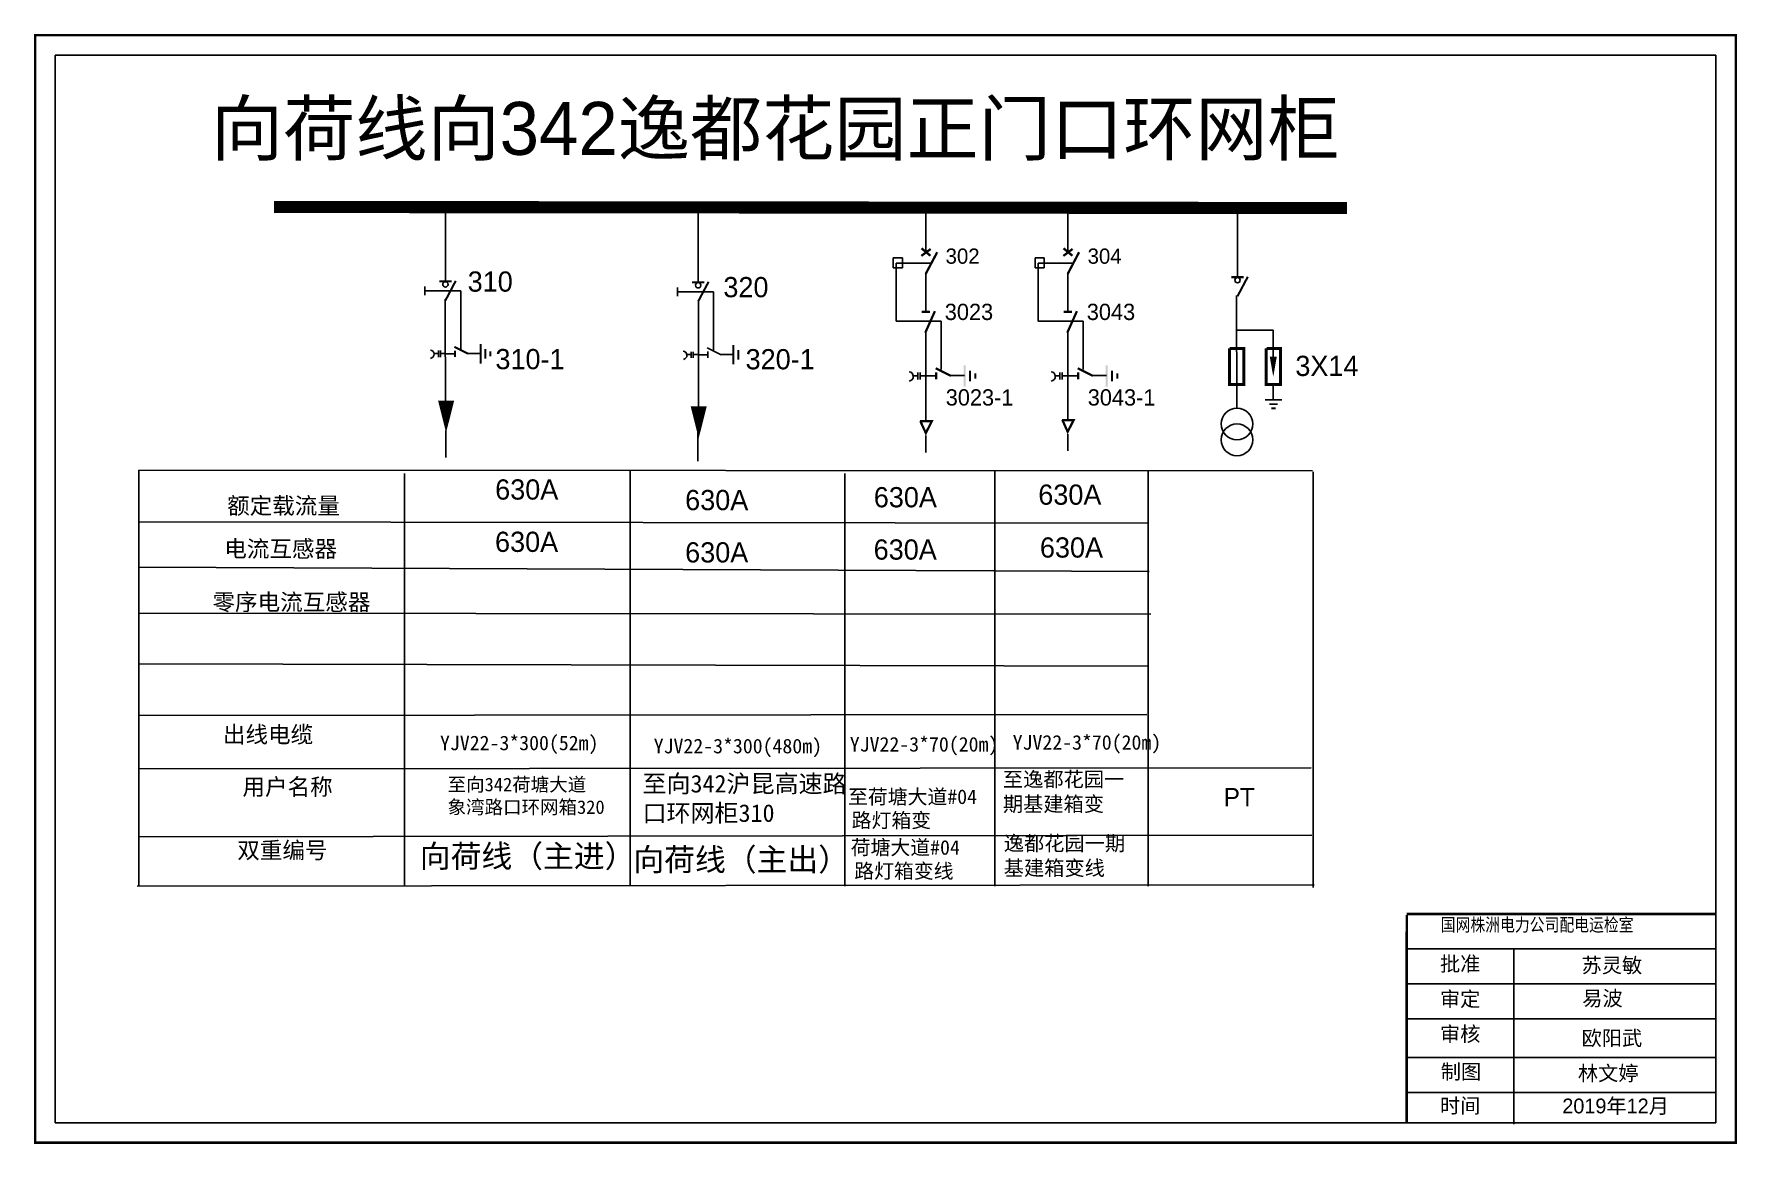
# Model space of a CAD drawing. Extents: x 6 to 548, y -578 to -125.
# Drawn here: x 8.9 to 134.6, y -396.4 to -314.5 of the extents above; entities that cross this region are included whole.
import ezdxf

# ---------------------------------------------------------------- set-up
doc = ezdxf.new("R2010")
doc.units = 0
doc.header["$LTSCALE"] = 0.774411
doc.linetypes.add('ACAD_ISO02W100', pattern=[15, 12, -3])
doc.linetypes.add('CENTER', pattern=[50.8, 31.75, -6.35, 6.35, -6.35])
doc.layers.get('0').update_dxf_attribs({"linetype": 'CONTINUOUS'})
doc.layers.get('DEFPOINTS').update_dxf_attribs({"linetype": 'CONTINUOUS'})
doc.layers.add('Layer2', color=1, linetype='CONTINUOUS')
doc.styles.add('hztxt_txtstyle_0.00_0_0', font='', dxfattribs={"bigfont": 'hztxt.shx'})
doc.styles.add('hztxt_txtstyle_1.07_0_0', font='', dxfattribs={"height": 1.074099})
doc.styles.add('hztxt_txtstyle_1.09_0_0', font='', dxfattribs={"height": 1.0944, "bigfont": 'hztxt.shx'})
doc.styles.add('hztxt_txtstyle_1.13_0_0', font='', dxfattribs={"height": 1.125, "bigfont": 'hztxt.shx'})
doc.styles.add('hztxt_txtstyle_1.20_0_0', font='', dxfattribs={"height": 1.2, "bigfont": 'hztxt.shx'})
doc.styles.add('hztxt_txtstyle_1.34_0_0', font='', dxfattribs={"height": 1.342623, "bigfont": 'hztxt.shx'})
doc.styles.add('hztxt_txtstyle_1.49_0_0', font='', dxfattribs={"height": 1.491804, "bigfont": 'hztxt.shx'})
doc.styles.add('hztxt_txtstyle_11.61_0_0', font='', dxfattribs={"height": 11.608568, "bigfont": 'hztxt.shx'})
doc.styles.add('hztxt_txtstyle_2.70_0_0', font='simkai.ttf', dxfattribs={"height": 2.7})
doc.styles.add('hztxt_txtstyle_3.97_0_0', font='', dxfattribs={"height": 3.973669, "bigfont": 'hztxt.shx'})
doc.styles.add('hztxt_txtstyle_4.23_0_0', font='', dxfattribs={"height": 4.232751, "bigfont": 'hztxt.shx'})
doc.styles.add('SimSun_txtstyle_1.00_0_0', font='', dxfattribs={"height": 1})
doc.styles.get('hztxt_txtstyle_0.00_0_0').set_extended_font_data('hztxt')
doc.styles.get('hztxt_txtstyle_1.07_0_0').set_extended_font_data('SimSun')
doc.styles.get('hztxt_txtstyle_1.09_0_0').set_extended_font_data('hztxt')
doc.styles.get('hztxt_txtstyle_1.13_0_0').set_extended_font_data('hztxt')
doc.styles.get('hztxt_txtstyle_1.20_0_0').set_extended_font_data('hztxt')
doc.styles.get('hztxt_txtstyle_1.34_0_0').set_extended_font_data('hztxt')
doc.styles.get('hztxt_txtstyle_1.49_0_0').set_extended_font_data('hztxt')
doc.styles.get('hztxt_txtstyle_11.61_0_0').set_extended_font_data('hztxt')
doc.styles.get('hztxt_txtstyle_3.97_0_0').set_extended_font_data('hztxt')
doc.styles.get('hztxt_txtstyle_4.23_0_0').set_extended_font_data('hztxt')
doc.styles.get('SimSun_txtstyle_1.00_0_0').set_extended_font_data('SimSun')

# ---------------------------------------------------------------- blocks, each defined once
blk = doc.blocks.new('JD')
for points in [[(-2, 0.2), (-2, -0.2), (2, 0.2), (2, -0.2)], [(1, -1.2), (1, -0.8), (-1, -1.2), (-1, -0.8)], [(-0.5, -1.8), (-0.5, -2.2), (0.5, -1.8), (0.5, -2.2)]]:
    blk.add_trace(points)

msp = doc.modelspace()

# ---------------------------------------------------------------- linework, layer by layer
at = {"layer": 'DEFPOINTS', "color": 0}
for p, q in [((39.28, -327.65), (39.28, -332.76)), ((57.93, -327.72), (57.93, -332.83)), ((74.72, -327.8), (74.72, -330.65)), ((85.2, -327.8), (85.2, -330.65)), ((97.73, -327.34), (97.73, -332.45)), ((72.32, -331.04), (72.32, -331.79)), ((72.32, -331.04), (73, -331.04)), ((73, -331.04), (73, -331.79)), ((82.8, -331.04), (83.47, -331.04)), ((82.8, -331.04), (82.8, -331.79)), ((83.47, -331.04), (83.47, -331.79)), ((72.32, -331.79), (73, -331.79)), ((74.72, -332.19), (74.72, -334.97)), ((82.8, -331.79), (83.47, -331.79)), ((85.2, -332.19), (85.2, -334.97)), ((39.25, -334.09), (39.28, -342.62)), ((57.96, -334.18), (57.96, -342.15)), ((97.66, -333.83), (97.67, -342.18)), ((74.72, -336.37), (74.72, -343.1)), ((85.2, -336.37), (85.2, -343.05)), ((97.66, -336.38), (100.37, -336.38)), ((100.37, -336.38), (100.37, -338.36)), ((57.42, -337.97), (57.42, -338.43)), ((57.56, -337.97), (57.56, -338.43)), ((58.6, -337.68), (59.62, -338.19)), ((58.64, -337.95), (58.64, -338.42)), ((39.28, -338.12), (39.98, -338.12)), ((40.9, -338.1), (41.86, -338.1)), ((57.42, -338.18), (57.1, -338.18)), ((57.93, -338.18), (57.56, -338.18)), ((57.93, -338.19), (58.64, -338.19)), ((59.56, -338.17), (60.52, -338.17)), ((74.72, -339.75), (75.5, -339.75)), ((76.52, -339.73), (77.58, -339.73)), ((85.2, -339.75), (85.98, -339.75)), ((87, -339.73), (88.06, -339.73)), ((100.37, -340.45), (100.37, -341.47)), ((39.31, -343.77), (39.31, -345.77)), ((57.91, -343.35), (57.91, -346.05)), ((16.66, -346.71), (103.27, -346.76)), ((52.91, -346.71), (52.91, -377.39)), ((79.83, -346.73), (79.83, -377.39)), ((91.14, -346.71), (91.14, -377.39)), ((103.31, -346.82), (103.31, -377.5)), ((36.27, -346.96), (36.27, -377.39)), ((68.76, -346.96), (68.76, -377.39)), ((16.63, -350.53), (91.09, -350.62)), ((16.63, -353.86), (91.2, -354.19)), ((16.63, -357.25), (91.34, -357.34)), ((16.63, -360.99), (91.13, -361.16)), ((16.63, -364.8), (91.03, -364.73)), ((16.63, -368.74), (103.17, -368.66)), ((16.63, -373.75), (103.22, -373.64))]:
    msp.add_line(p, q, dxfattribs=at)
at = {"layer": 'DEFPOINTS', "color": 0, "linetype": 'ACAD_ISO02W100'}
for p, q in [((72.54, -331.43), (72.54, -335.72)), ((75.06, -331.43), (72.54, -331.43)), ((85.54, -331.43), (83.01, -331.43)), ((83.01, -331.43), (83.01, -335.72)), ((72.54, -335.72), (75.86, -335.72)), ((75.86, -335.72), (75.86, -339.27)), ((83.01, -335.72), (86.34, -335.72)), ((86.34, -335.72), (86.34, -339.27))]:
    msp.add_line(p, q, dxfattribs=at)
at = {"layer": 'DEFPOINTS', "color": 0, "linetype": 'CENTER'}
for p, q in [((74.73, -344.15), (74.73, -345.4)), ((85.2, -344.06), (85.2, -345.28))]:
    msp.add_line(p, q, dxfattribs=at)
at = {"layer": 'DEFPOINTS', "color": 0, "linetype": 'Continuous'}
msp.add_line((16.66, -346.71), (16.66, -377.39), dxfattribs=at)
at = {"layer": 'DEFPOINTS', "color": 0, "linetype": 'Continuous', "const_width": 0.182}
msp.add_lwpolyline([(9.01, -314.62), (134.5, -314.62), (134.5, -396.33), (9.01, -396.33)], close=True, dxfattribs=at)
at = {"layer": 'DEFPOINTS', "color": 0, "linetype": 'Continuous'}
msp.add_lwpolyline([(10.49, -316.1), (133.02, -316.1), (133.02, -394.85), (10.49, -394.85)], close=True, dxfattribs=at)
at = {"layer": 'DEFPOINTS', "color": 0}
for points, const_width in [([(26.62, -327.29), (105.81, -327.37)], 0.895), ([(74.41, -330.34), (75.07, -330.89)], 0.169), ([(74.4, -330.9), (75.09, -330.39)], 0.169), ([(84.88, -330.9), (85.56, -330.39)], 0.169), ([(84.89, -330.34), (85.55, -330.89)], 0.169), ([(74.72, -332.23), (75.57, -330.63)], 0.169), ([(85.2, -332.23), (86.04, -330.63)], 0.169), ([(38.83, -332.78), (39.73, -332.78)], 0.153), ([(39.28, -334.19), (40.04, -332.74)], 0.153), ([(57.48, -332.85), (58.38, -332.85)], 0.153), ([(57.93, -334.26), (58.7, -332.81)], 0.153), ([(97.28, -332.47), (98.18, -332.47)], 0.153), ([(97.73, -333.88), (98.49, -332.44)], 0.153), ([(74.42, -335.02), (75.04, -335.02)], 0.169), ([(74.69, -336.57), (75.4, -334.98)], 0.169), ([(84.9, -335.02), (85.52, -335.02)], 0.169), ([(85.17, -336.57), (85.88, -334.98)], 0.169), ([(39.94, -337.61), (40.96, -338.12)], 0.153), ([(39.98, -337.88), (39.98, -338.35)], 0.153), ([(97.13, -337.73), (97.13, -340.38), (98.19, -340.38), (98.19, -337.73), (97.16, -337.73)], 0.224), ([(99.84, -337.73), (99.84, -340.38), (100.9, -340.38), (100.9, -337.73), (99.88, -337.73)], 0.224), ([(75.46, -339.19), (76.58, -339.75)], 0.169), ([(85.94, -339.19), (87.06, -339.75)], 0.169), ([(75.5, -339.49), (75.5, -340.01)], 0.169), ([(85.98, -339.49), (85.98, -340.01)], 0.169), ([(57.64, -342.61), (58.32, -342.61), (57.97, -343.31), (57.64, -342.6)], 0.134), ([(74.31, -343.1), (75.17, -343.1), (74.73, -343.97), (74.32, -343.08)], 0.169), ([(84.79, -343.01), (85.64, -343.01), (85.2, -343.88), (84.8, -342.99)], 0.169)]:
    msp.add_lwpolyline(points, dxfattribs=dict(at, const_width=const_width))
for points in [[(37.75, -333.16), (37.75, -333.8)], [(56.4, -333.23), (56.4, -333.87)], [(38.76, -337.89), (38.76, -338.36)], [(38.91, -337.89), (38.91, -338.36)], [(38.76, -338.11), (38.44, -338.11)], [(39.28, -338.11), (38.91, -338.11)], [(74.15, -339.74), (73.8, -339.74)], [(74.15, -339.5), (74.15, -340.02)], [(74.31, -339.5), (74.31, -340.02)], [(74.72, -339.74), (74.31, -339.74)], [(84.63, -339.74), (84.28, -339.74)], [(84.63, -339.5), (84.63, -340.02)], [(84.79, -339.5), (84.79, -340.02)], [(85.2, -339.74), (84.79, -339.74)]]:
    msp.add_lwpolyline(points, dxfattribs=at)
at = {"layer": 'DEFPOINTS', "color": 0, "ltscale": 2}
for points in [[(40.41, -333.48), (37.75, -333.48)], [(40.41, -333.48), (40.41, -337.85)], [(59.07, -333.55), (56.4, -333.55)], [(59.07, -333.55), (59.07, -337.93)]]:
    msp.add_lwpolyline(points, dxfattribs=at)
at = {"layer": 'DEFPOINTS', "color": 0}
for points, format in [([(38.17, -337.85, -0.877934), (38.18, -338.46)], "xyb"), ([(100.37, -338.33, 0.522, 0, 0), (100.37, -339.82, 0, 0, 0)], "xyseb"), ([(73.5, -339.45, -0.877934), (73.51, -340.14)], "xyb"), ([(83.97, -339.45, -0.877934), (83.99, -340.14)], "xyb"), ([(39.33, -341.58, 1.19, 0, 0), (39.33, -343.94, 0, 0, 0)], "xyseb"), ([(57.97, -341.99, 1.19, 0, 0), (57.97, -344.36, 0, 0, 0)], "xyseb")]:
    msp.add_lwpolyline(points, format=format, dxfattribs=at)
for centre, radius in [((39.28, -333), 0.196), ((57.93, -333.07), 0.196), ((97.73, -332.69), 0.196), ((97.69, -343.3), 1.17), ((97.69, -344.47), 1.17)]:
    msp.add_circle(centre, radius, dxfattribs=at)
msp.add_arc((56.79, -338.23), 0.312, 278.5404, 83.6643, dxfattribs=at)
for points in [[(41.8, -338.84), (41.95, -338.84), (41.8, -337.41), (41.95, -337.41)], [(42.3, -337.77), (42.16, -337.77), (42.3, -338.48), (42.16, -338.48)], [(42.52, -338.3), (42.66, -338.3), (42.52, -337.95), (42.66, -337.95)], [(60.46, -338.91), (60.6, -338.91), (60.46, -337.48), (60.6, -337.48)], [(60.96, -337.84), (60.81, -337.84), (60.96, -338.55), (60.81, -338.55)]]:
    msp.add_trace(points, dxfattribs=at)
at = {"layer": 'Layer2', "color": 0}
msp.add_line((16.52, -377.39), (103.4, -377.3), dxfattribs=at)
at = {"layer": 'Layer2', "color": 0, "linetype": 'Continuous'}
for p, q in [((110.22, -382.02), (132.98, -382.02)), ((118.12, -382.02), (118.12, -394.95)), ((110.22, -384.61), (132.98, -384.61)), ((110.22, -387.2), (132.98, -387.2)), ((110.22, -390.03), (132.98, -390.03)), ((110.22, -392.62), (132.98, -392.62))]:
    msp.add_line(p, q, dxfattribs=at)
at = {"layer": 'Layer2', "color": 0, "linetype": 'Continuous', "const_width": 0.182}
for points in [[(110.22, -379.54), (110.21, -394.91)], [(110.22, -379.45), (132.98, -379.45)]]:
    msp.add_lwpolyline(points, dxfattribs=at)

# ---------------------------------------------------------------- block references
at = {"layer": 'DEFPOINTS', "color": 0, "xscale": 0.3937500000000114, "yscale": 0.3937500000000114, "zscale": 0.39375, "rotation": 90}
for p in [(77.59, -339.76), (88.07, -339.76)]:
    msp.add_blockref('JD', p, dxfattribs=at)
at = {"layer": 'DEFPOINTS', "color": 0, "xscale": 0.3132787630884195, "yscale": 0.3132787616991664, "zscale": 0.3132787617549331}
msp.add_blockref('JD', (100.39, -341.52), dxfattribs=at)

# ---------------------------------------------------------------- texts
at = {"color": 0, "linetype": 'Continuous', "char_height": 1.2204, "width": 19.6738, "attachment_point": 1, "style": 'hztxt_txtstyle_2.70_0_0'}
for s, insert in [('{\\fSimSun|b0|i0|c134|p2;额定载流量}', (23.17, -348.72)), ('{\\fSimSun|b0|i0|c134|p2;电流互感器}', (22.96, -351.9)), ('{\\fSimSun|b0|i0|c134|p2;零序电流互感器}', (22.09, -355.83)), ('{\\fSimSun|b0|i0|c134|p2;出线电缆}', (22.86, -365.6)), ('{\\fSimSun|b0|i0|c134|p2;用户名称}', (24.3, -369.46)), ('{\\fSimSun|b0|i0|c134|p2;双重编号}', (23.92, -374.14))]:
    msp.add_mtext(s, dxfattribs=dict(at, insert=insert))
at = {"layer": 'DEFPOINTS', "color": 0}
for s, height, style, p in [('302', 1.125, 'hztxt_txtstyle_1.13_0_0', (76.19, -331.48)), ('304', 1.125, 'hztxt_txtstyle_1.13_0_0', (86.67, -331.48)), ('310', 1.492, 'hztxt_txtstyle_1.49_0_0', (40.92, -333.54)), ('320', 1.492, 'hztxt_txtstyle_1.49_0_0', (59.79, -333.95)), ('3023', 1.2, 'hztxt_txtstyle_1.20_0_0', (76.13, -335.63)), ('3043', 1.2, 'hztxt_txtstyle_1.20_0_0', (86.61, -335.63)), ('310-1', 1.492, 'hztxt_txtstyle_1.49_0_0', (42.97, -339.26)), ('320-1', 1.492, 'hztxt_txtstyle_1.49_0_0', (61.43, -339.27)), ('3X14', 1.492, 'hztxt_txtstyle_1.49_0_0', (102, -339.76)), ('3023-1', 1.2, 'hztxt_txtstyle_1.20_0_0', (76.2, -341.94)), ('3043-1', 1.2, 'hztxt_txtstyle_1.20_0_0', (86.68, -341.94)), ('630A', 1.492, 'hztxt_txtstyle_1.49_0_0', (42.95, -348.88)), ('630A', 1.492, 'hztxt_txtstyle_1.49_0_0', (70.89, -349.45)), ('630A', 1.492, 'hztxt_txtstyle_1.49_0_0', (83.03, -349.26)), ('630A', 1.492, 'hztxt_txtstyle_1.49_0_0', (56.97, -349.66)), ('630A', 1.492, 'hztxt_txtstyle_1.49_0_0', (42.94, -352.74)), ('630A', 1.492, 'hztxt_txtstyle_1.49_0_0', (70.88, -353.31)), ('630A', 1.492, 'hztxt_txtstyle_1.49_0_0', (83.15, -353.16)), ('630A', 1.492, 'hztxt_txtstyle_1.49_0_0', (56.97, -353.52)), ('YJV22-3*300(52m)', 1.0741, 'hztxt_txtstyle_1.07_0_0', (38.88, -367.37)), ('YJV22-3*300(480m)', 1.0741, 'hztxt_txtstyle_1.07_0_0', (54.65, -367.6)), ('YJV22-3*70(20m)', 1.0741, 'hztxt_txtstyle_1.07_0_0', (69.12, -367.47)), ('YJV22-3*70(20m)', 1.0741, 'hztxt_txtstyle_1.07_0_0', (81.14, -367.33)), ('至荷塘大道#04', 1.074, 'hztxt_txtstyle_1.07_0_0', (68.99, -371.34)), ('PT', 1.343, 'hztxt_txtstyle_1.34_0_0', (96.71, -371.5)), ('路灯箱变', 1.074, 'hztxt_txtstyle_1.07_0_0', (69.26, -373.08)), ('荷塘大道#04', 1.074, 'hztxt_txtstyle_1.07_0_0', (69.19, -375.08))]:
    msp.add_text(s, height=height, dxfattribs=dict(at, style=style)).set_placement(p)
at = {"layer": 'DEFPOINTS', "color": 0, "insert": (21.97, -319.54), "char_height": 3.9062, "width": 90.0228, "attachment_point": 1, "style": 'hztxt_txtstyle_11.61_0_0'}
msp.add_mtext('{\\fSimSun|b0|i0|c134|p2;向荷线向}342{\\fSimSun|b0|i0|c134|p2;逸都花园正门口环网柜}', dxfattribs=at)
at = {"layer": 'DEFPOINTS', "color": 7, "insert": (39.44, -369.4), "char_height": 1, "width": 12.0305, "attachment_point": 1, "style": 'SimSun_txtstyle_1.00_0_0'}
msp.add_mtext('至向342荷塘大道^J象湾路口环网箱320', dxfattribs=at)
at = {"layer": 'DEFPOINTS', "color": 0, "linetype": 'Continuous', "attachment_point": 1}
for s, insert, char_height, width, style in [('{\\fSimSun|b0|i0|c134|p2;至向\\fKaiTi_GB2312|b0|i0|c134|p49;342\\fSimSun|b0|i0|c134|p2;沪昆高速路口环网柜\\fKaiTi_GB2312|b0|i0|c134|p49;310}', (53.82, -369.19), 1.3, 15.4799, 'hztxt_txtstyle_3.97_0_0'), ('{\\fSimSun|b0|i0|c134|p2;至逸都花园一期基建箱变}', (80.42, -368.97), 1.0944, 10.005, 'hztxt_txtstyle_4.23_0_0'), ('{\\fKaiTi_GB2312|b0|i0|c134|p49;向荷线（主进）}', (37.39, -374.35), 1.6667, 18.2383, 'hztxt_txtstyle_0.00_0_0'), ('{\\fKaiTi_GB2312|b0|i0|c134|p49;向荷线（主出）}', (53.15, -374.6), 1.6667, 16.1744, 'hztxt_txtstyle_0.00_0_0'), ('{\\fSimSun|b0|i0|c134|p2;逸都花园一期基建箱变线}', (80.48, -373.69), 1.0944, 10.005, 'hztxt_txtstyle_4.23_0_0')]:
    msp.add_mtext(s, dxfattribs=dict(at, insert=insert, char_height=char_height, width=width, style=style))
at = {"layer": 'Layer2', "color": 0, "style": 'hztxt_txtstyle_1.07_0_0'}
msp.add_text('路灯箱变线', height=1.074, dxfattribs=at).set_placement((69.45, -376.82))
at = {"layer": 'Layer2', "color": 0, "linetype": 'Continuous', "char_height": 1.0944, "attachment_point": 1, "style": 'hztxt_txtstyle_0.00_0_0'}
for s, insert, width in [('国网株洲电力公司配电运检室', (112.73, -379.74), 29.9201), ('{\\fKaiTi_GB2312|b0|i0|c134|p49;批准}', (112.67, -382.58), 8.5588), ('{\\fSimSun|b0|i0|c134|p2;苏灵敏}', (123.12, -382.69), 8.5588), ('\\f\uffbfﾬￌﾣﾤ_GB2312|b0|i0|c134|p49;审定', (112.67, -385.18), 8.5588), ('{\\fSimSun|b0|i0|c134|p2;易波}', (123.17, -385.13), 8.5588), ('\\f\uffbfﾬￌﾣﾤ_GB2312|b0|i0|c134|p49;审核', (112.67, -387.76), 8.5588), ('{\\fSimSun|b0|i0|c134|p2;欧阳武}', (123.12, -388.06), 8.5588), ('\\f\uffbfﾬￌﾣﾤ_GB2312|b0|i0|c134|p49;制图', (112.73, -390.54), 8.5588), ('{\\fSimSun|b0|i0|c134|p2;林文婷}', (122.85, -390.66), 8.5588), ('\\f\uffbfﾬￌﾣﾤ_GB2312|b0|i0|c134|p49;时间', (112.67, -393.05), 8.5588)]:
    msp.add_mtext(s, dxfattribs=dict(at, insert=insert, width=width))
at = {"layer": 'Layer2', "color": 7, "linetype": 'Continuous', "insert": (121.7, -393.07), "char_height": 1.0944, "width": 10.6082, "attachment_point": 1, "style": 'hztxt_txtstyle_1.09_0_0'}
msp.add_mtext('2019{\\fSimSun|b0|i0|c134|p2;年}12{\\fSimSun|b0|i0|c134|p2;月}', dxfattribs=at)

doc.saveas('drawing.dxf')
